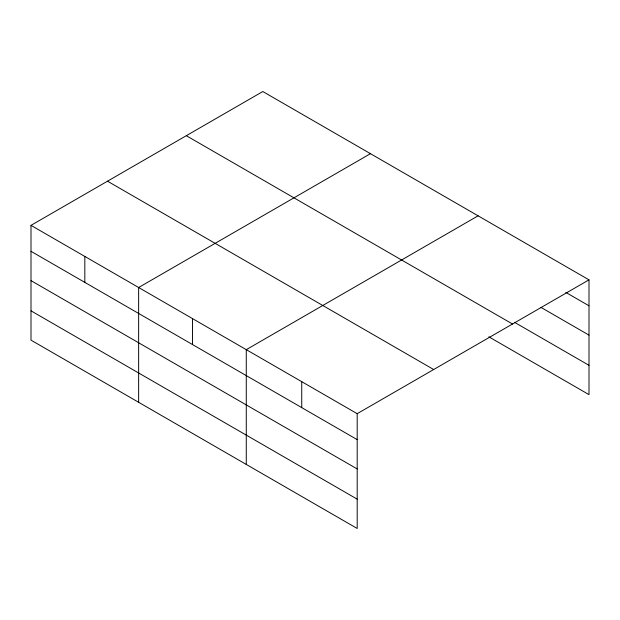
<?xml version="1.0" encoding="UTF-8"?>
<svg xmlns="http://www.w3.org/2000/svg" width="620" height="620" viewBox="0 0 620 620"><rect width="100%" height="100%" fill="white"/><g stroke="black" fill="none" stroke-linecap="round" stroke-linejoin="round"><path stroke-width="0.93" d="M488.854 336.815L589 394.638L589 279.853L262.81 91.528L31 225.362L31 340.147L357.19 528.472L357.19 413.687L31 225.362M370.458 153.675L138.64 287.51L138.64 402.295M478.097 215.822L246.279 349.657L246.279 464.442M357.19 413.687L589 279.853M565.827 292.415L589 305.8M540.996 307.404L589 335.118M514.515 322.315L589 365.32M186.318 135.695L512.5 324.012M107.5 181.195L433.682 369.52M31 251.309L357.19 439.634M31 280.627L357.19 468.953M31 310.837L357.19 499.154M301.738 381.672L301.738 407.619M192.464 318.587L192.464 344.534M84.824 256.44L84.824 282.387"/></g></svg>
